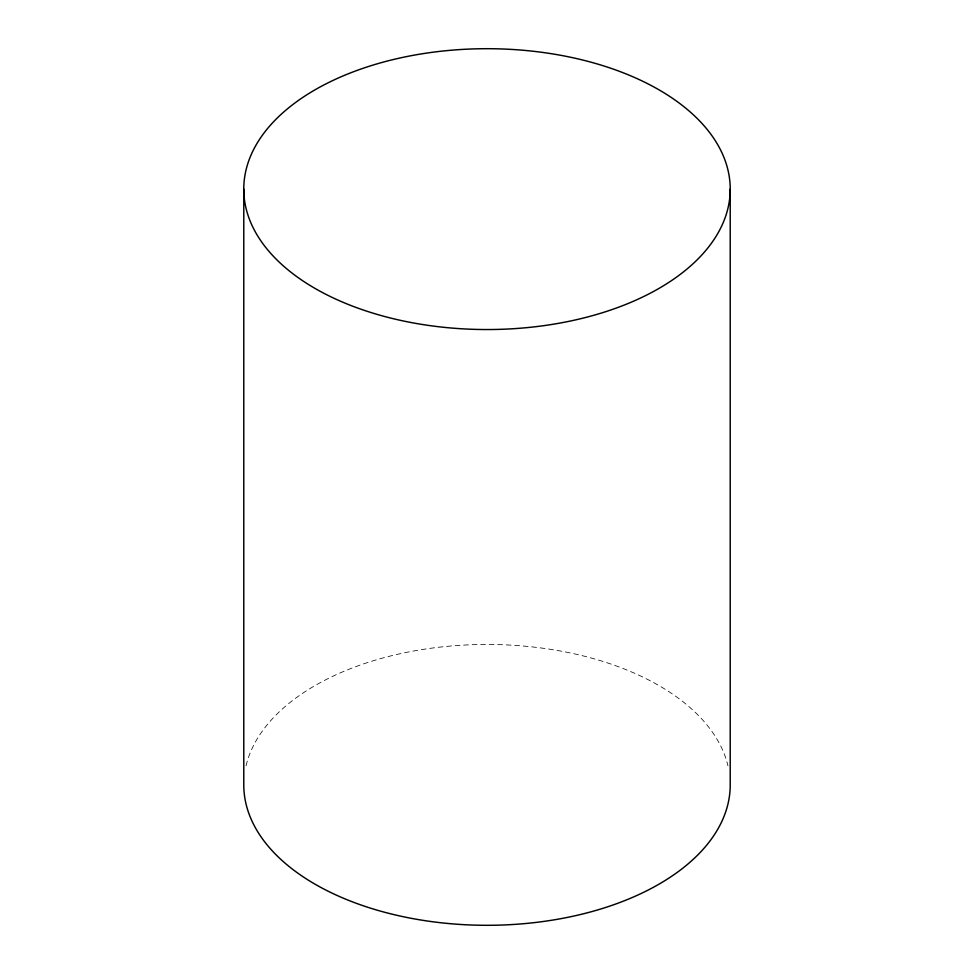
<?xml version="1.0" encoding="UTF-8"?>
<svg xmlns="http://www.w3.org/2000/svg" width="974" height="974" viewBox="0 0 974 974"><rect width="100%" height="100%" fill="white"/><g stroke="black" fill="none" stroke-linecap="round" stroke-linejoin="round"><path stroke-width="0.73" stroke-dasharray="4.87 3.65" d="M246.032 765.82A243.22 140.414 0 0 1 487 644.459A243.22 140.414 0 0 1 727.968 765.82"/><path stroke-width="1.46" d="M730.22 189.114A243.22 140.414 0 0 1 365.396 310.73A243.22 140.414 0 0 1 365.396 67.51A243.22 140.414 0 0 1 730.22 189.114L730.22 784.886A243.22 140.414 0 0 1 487 925.3A243.22 140.414 0 0 1 243.78 784.886L243.78 189.114"/></g></svg>
